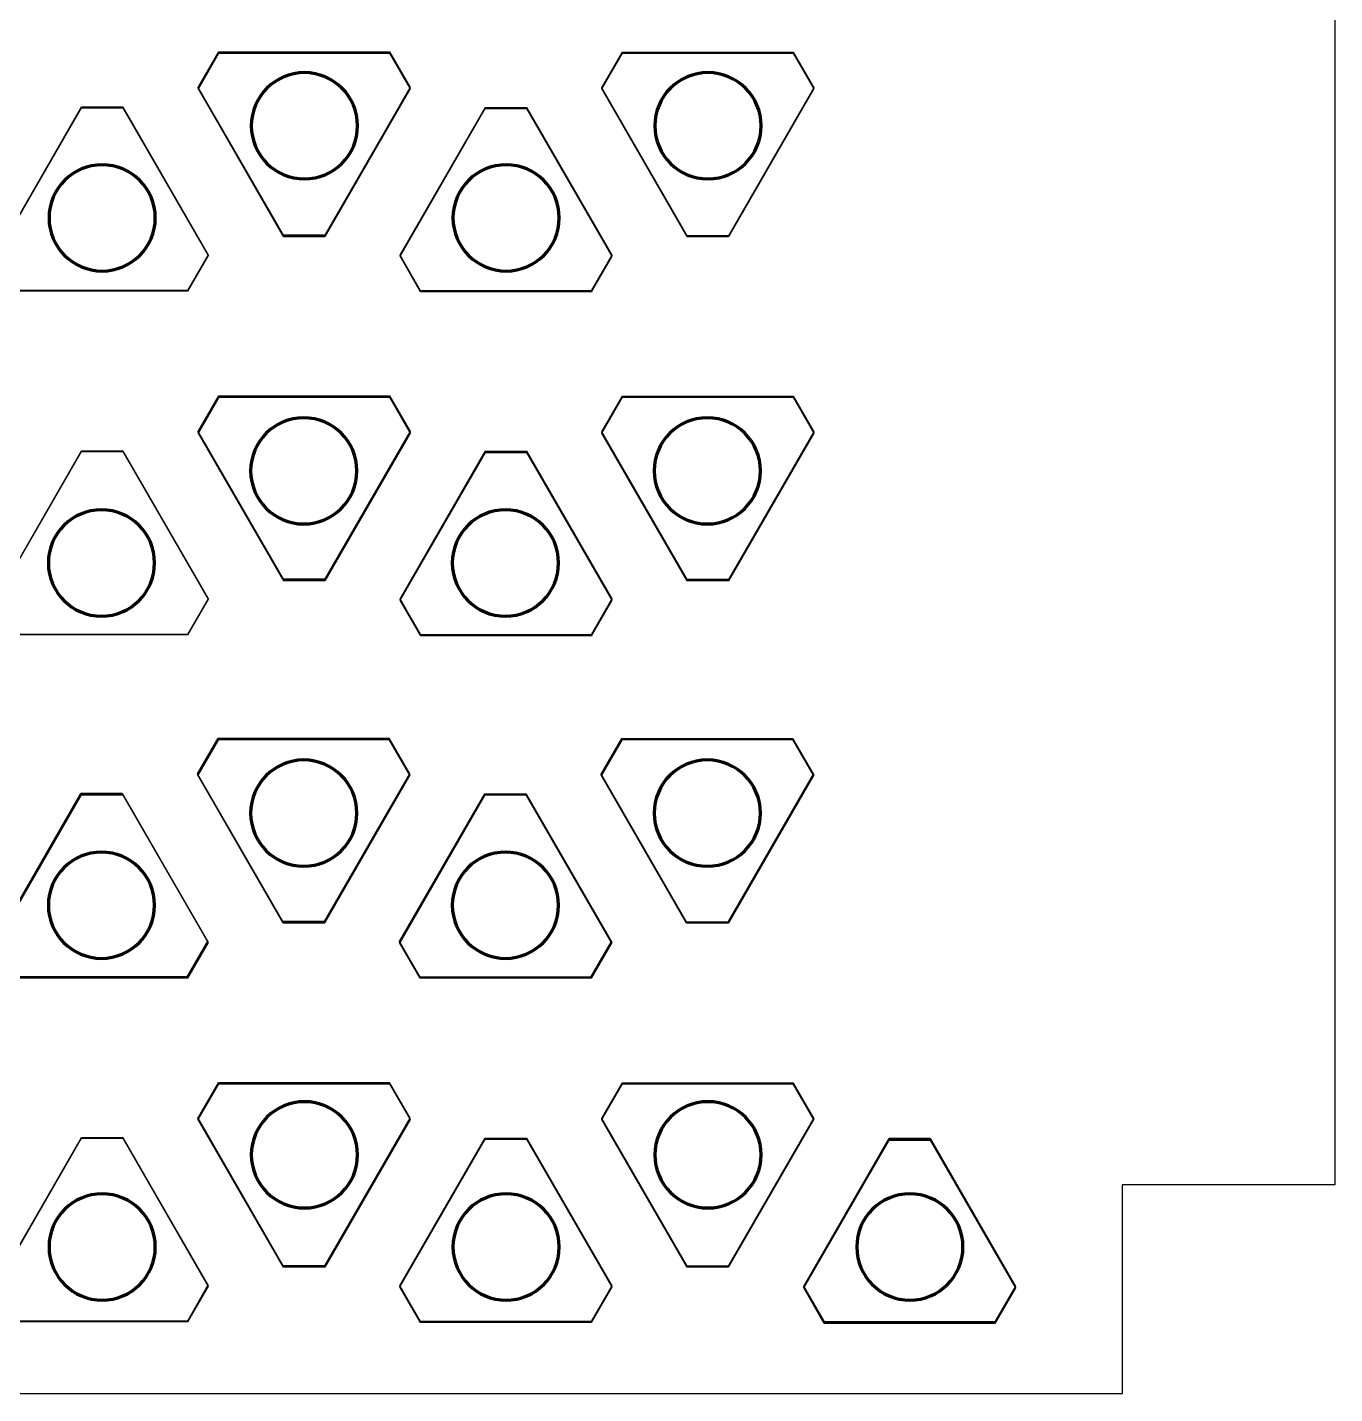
# Model space of a CAD drawing. Header units: inches. Extents: x 0 to 13.5, y 3.5 to 15.
# Drawn here: x 7.35 to 13.5, y 3.5 to 9.93 of the extents above; entities that cross this region are included whole.
import ezdxf

# ---------------------------------------------------------------- set-up
doc = ezdxf.new("R2010")
doc.units = ezdxf.units.IN
doc.header["$MEASUREMENT"] = 0
doc.layers.add('Layer 1', color=7, linetype='Continuous')

# ---------------------------------------------------------------- blocks, each defined once
blk = doc.blocks.new('block 2')
at = {"layer": 'Layer 1', "color": 1, "lineweight": 25, "true_color": 0xff0000}
blk.add_open_spline([(12.5, 15), (12.5, 15), (1, 15), (1, 15), (1, 15), (1, 14.0171), (1, 14.0171), (1, 14.0171), (0, 14.0171), (0, 14.0171), (0, 14.0171), (0, 4.4829), (0, 4.4829), (0, 4.4829), (1, 4.4829), (1, 4.4829), (1, 4.4829), (1, 3.5), (1, 3.5), (1, 3.5), (12.5, 3.5), (12.5, 3.5), (12.5, 3.5), (12.5, 4.4829), (12.5, 4.4829), (12.5, 4.4829), (13.5, 4.4829), (13.5, 4.4829), (13.5, 4.4829), (13.5, 14.0171), (13.5, 14.0171), (13.5, 14.0171), (12.5, 14.0171), (12.5, 14.0171), (12.5, 14.0171), (12.5, 15), (12.5, 15)], degree=3, knots=[0, 0, 0, 0, 1, 1, 1, 2, 2, 2, 3, 3, 3, 4, 4, 4, 5, 5, 5, 6, 6, 6, 7, 7, 7, 8, 8, 8, 9, 9, 9, 10, 10, 10, 11, 11, 11, 12, 12, 12, 12], dxfattribs=at)
blk = doc.blocks.new('block 35')
at = {"color": 1, "lineweight": 25, "true_color": 0xff0000}
blk.add_lwpolyline([(9.1485, 9.6435), (8.747, 8.9482), (8.553, 8.9482), (8.1515, 9.6435), (8.2486, 9.8116), (9.0514, 9.8115), (9.1485, 9.6435)], dxfattribs=at)
blk = doc.blocks.new('block 38')
at = {"color": 1, "lineweight": 25, "true_color": 0xff0000}
blk.add_lwpolyline([(7.2016, 8.8565), (7.603, 9.5518), (7.7971, 9.5518), (8.1985, 8.8565), (8.1015, 8.6884), (7.2986, 8.6884), (7.2016, 8.8565)], dxfattribs=at)
blk = doc.blocks.new('block 40')
at = {"color": 1, "lineweight": 25, "true_color": 0xff0000}
blk.add_lwpolyline([(9.1016, 8.8565), (9.503, 9.5518), (9.6971, 9.5518), (10.0985, 8.8565), (10.0015, 8.6884), (9.1986, 8.6884), (9.1016, 8.8565)], dxfattribs=at)
blk = doc.blocks.new('block 43')
at = {"color": 1, "lineweight": 25, "true_color": 0xff0000}
blk.add_lwpolyline([(11.0485, 9.6435), (10.647, 8.9482), (10.453, 8.9482), (10.0515, 9.6435), (10.1486, 9.8116), (10.9515, 9.8115), (11.0485, 9.6435)], dxfattribs=at)
blk = doc.blocks.new('block 45')
at = {"color": 1, "lineweight": 25, "true_color": 0xff0000}
blk.add_lwpolyline([(9.1485, 4.7936), (8.747, 4.0983), (8.553, 4.0983), (8.1515, 4.7936), (8.2485, 4.9617), (9.0514, 4.9617), (9.1485, 4.7936)], dxfattribs=at)
blk = doc.blocks.new('block 48')
at = {"color": 1, "lineweight": 25, "true_color": 0xff0000}
blk.add_lwpolyline([(7.2016, 4.0066), (7.603, 4.7019), (7.7971, 4.7019), (8.1985, 4.0066), (8.1015, 3.8385), (7.2986, 3.8386), (7.2016, 4.0066)], dxfattribs=at)
blk = doc.blocks.new('block 50')
at = {"color": 1, "lineweight": 25, "true_color": 0xff0000}
blk.add_lwpolyline([(9.1016, 4.0066), (9.503, 4.7019), (9.6971, 4.7019), (10.0985, 4.0066), (10.0015, 3.8385), (9.1986, 3.8386), (9.1016, 4.0066)], dxfattribs=at)
blk = doc.blocks.new('block 53')
at = {"color": 1, "lineweight": 25, "true_color": 0xff0000}
blk.add_lwpolyline([(11.0016, 4.0066), (11.403, 4.7019), (11.5971, 4.7019), (11.9985, 4.0066), (11.9015, 3.8385), (11.0986, 3.8386), (11.0016, 4.0066)], dxfattribs=at)
blk = doc.blocks.new('block 54')
at = {"color": 1, "lineweight": 25, "true_color": 0xff0000}
blk.add_lwpolyline([(11.0485, 4.7936), (10.647, 4.0983), (10.453, 4.0983), (10.0515, 4.7936), (10.1486, 4.9617), (10.9514, 4.9617), (11.0485, 4.7936)], dxfattribs=at)
blk = doc.blocks.new('block 56')
at = {"color": 1, "lineweight": 25, "true_color": 0xff0000}
blk.add_lwpolyline([(9.1485, 6.4102), (8.747, 5.7149), (8.553, 5.7149), (8.1515, 6.4102), (8.2486, 6.5783), (9.0514, 6.5783), (9.1485, 6.4102)], dxfattribs=at)
blk = doc.blocks.new('block 59')
at = {"color": 1, "lineweight": 25, "true_color": 0xff0000}
blk.add_lwpolyline([(7.2016, 5.6232), (7.603, 6.3185), (7.7971, 6.3185), (8.1985, 5.6232), (8.1015, 5.4551), (7.2986, 5.4552), (7.2016, 5.6232)], dxfattribs=at)
blk = doc.blocks.new('block 61')
at = {"color": 1, "lineweight": 25, "true_color": 0xff0000}
blk.add_lwpolyline([(9.1016, 5.6232), (9.503, 6.3185), (9.6971, 6.3185), (10.0985, 5.6232), (10.0015, 5.4551), (9.1986, 5.4552), (9.1016, 5.6232)], dxfattribs=at)
blk = doc.blocks.new('block 64')
at = {"color": 1, "lineweight": 25, "true_color": 0xff0000}
blk.add_lwpolyline([(11.0485, 6.4102), (10.647, 5.7149), (10.453, 5.7149), (10.0515, 6.4102), (10.1486, 6.5783), (10.9515, 6.5783), (11.0485, 6.4102)], dxfattribs=at)
blk = doc.blocks.new('block 66')
at = {"color": 1, "lineweight": 25, "true_color": 0xff0000}
blk.add_lwpolyline([(9.1485, 8.0268), (8.747, 7.3315), (8.553, 7.3315), (8.1515, 8.0269), (8.2485, 8.1949), (9.0514, 8.1949), (9.1485, 8.0268)], dxfattribs=at)
blk = doc.blocks.new('block 69')
at = {"color": 1, "lineweight": 25, "true_color": 0xff0000}
blk.add_lwpolyline([(7.2016, 7.2399), (7.603, 7.9352), (7.7971, 7.9352), (8.1985, 7.2398), (8.1015, 7.0718), (7.2986, 7.0718), (7.2016, 7.2399)], dxfattribs=at)
blk = doc.blocks.new('block 71')
at = {"color": 1, "lineweight": 25, "true_color": 0xff0000}
blk.add_lwpolyline([(9.1016, 7.2399), (9.503, 7.9352), (9.6971, 7.9352), (10.0985, 7.2398), (10.0015, 7.0718), (9.1986, 7.0718), (9.1016, 7.2399)], dxfattribs=at)
blk = doc.blocks.new('block 74')
at = {"color": 1, "lineweight": 25, "true_color": 0xff0000}
blk.add_lwpolyline([(11.0485, 8.0268), (10.647, 7.3315), (10.453, 7.3315), (10.0515, 8.0269), (10.1486, 8.1949), (10.9514, 8.1949), (11.0485, 8.0268)], dxfattribs=at)
blk = doc.blocks.new('block 195')
at = {"color": 1, "lineweight": 25, "true_color": 0xff0000}
blk.add_lwpolyline([(9.1486, 9.6446), (8.7472, 8.9494), (8.5531, 8.9494), (8.1517, 9.6447), (8.2487, 9.8127), (9.0516, 9.8127), (9.1486, 9.6446)], dxfattribs=at)
blk = doc.blocks.new('block 198')
at = {"color": 1, "lineweight": 25, "true_color": 0xff0000}
blk.add_lwpolyline([(7.2017, 8.8577), (7.6032, 9.553), (7.7972, 9.553), (8.1987, 8.8576), (8.1016, 8.6896), (7.2987, 8.6896), (7.2017, 8.8577)], dxfattribs=at)
blk = doc.blocks.new('block 200')
at = {"color": 1, "lineweight": 25, "true_color": 0xff0000}
blk.add_lwpolyline([(9.1017, 8.8577), (9.5032, 9.553), (9.6972, 9.553), (10.0987, 8.8576), (10.0016, 8.6896), (9.1987, 8.6896), (9.1017, 8.8577)], dxfattribs=at)
blk = doc.blocks.new('block 203')
at = {"color": 1, "lineweight": 25, "true_color": 0xff0000}
blk.add_lwpolyline([(11.0486, 9.6446), (10.6472, 8.9494), (10.4531, 8.9494), (10.0517, 9.6447), (10.1487, 9.8127), (10.9516, 9.8127), (11.0486, 9.6446)], dxfattribs=at)
blk = doc.blocks.new('block 212')
at = {"color": 1, "lineweight": 25, "true_color": 0xff0000}
blk.add_lwpolyline([(7.2017, 8.86), (7.6031, 9.5553), (7.7972, 9.5553), (8.1987, 8.86), (8.1016, 8.6919), (7.2987, 8.692), (7.2017, 8.86)], dxfattribs=at)
blk = doc.blocks.new('block 213')
at = {"color": 1, "lineweight": 25, "true_color": 0xff0000}
blk.add_lwpolyline([(8.1016, 8.6919), (7.2987, 8.6919), (7.2017, 8.86), (7.6032, 9.5553), (7.7972, 9.5553), (8.1986, 8.86), (8.1016, 8.6919)], dxfattribs=at)
blk = doc.blocks.new('block 214')
at = {"color": 1, "lineweight": 25, "true_color": 0xff0000}
blk.add_lwpolyline([(7.7972, 9.5553), (8.1987, 8.86), (8.1016, 8.6919), (7.2987, 8.6919), (7.2017, 8.86), (7.6032, 9.5553), (7.7972, 9.5553)], dxfattribs=at)
blk = doc.blocks.new('block 215')
at = {"color": 1, "lineweight": 25, "true_color": 0xff0000}
blk.add_lwpolyline([(9.1016, 8.8529), (9.5031, 9.5482), (9.6972, 9.5482), (10.0986, 8.8529), (10.0016, 8.6848), (9.1987, 8.6849), (9.1016, 8.8529)], dxfattribs=at)
blk = doc.blocks.new('block 216')
at = {"color": 1, "lineweight": 25, "true_color": 0xff0000}
blk.add_lwpolyline([(10.0016, 8.6848), (9.1987, 8.6849), (9.1017, 8.8529), (9.5031, 9.5483), (9.6972, 9.5483), (10.0986, 8.8529), (10.0016, 8.6848)], dxfattribs=at)
blk = doc.blocks.new('block 217')
at = {"color": 1, "lineweight": 25, "true_color": 0xff0000}
blk.add_lwpolyline([(9.6972, 9.5482), (10.0986, 8.8529), (10.0016, 8.6848), (9.1987, 8.6848), (9.1017, 8.8529), (9.5031, 9.5482), (9.6972, 9.5482)], dxfattribs=at)
blk = doc.blocks.new('block 218')
at = {"color": 1, "lineweight": 25, "true_color": 0xff0000}
blk.add_lwpolyline([(9.1496, 9.6399), (8.7482, 8.9446), (8.5541, 8.9446), (8.1527, 9.64), (8.2497, 9.808), (9.0526, 9.808), (9.1496, 9.6399)], dxfattribs=at)
blk = doc.blocks.new('block 220')
at = {"color": 1, "lineweight": 25, "true_color": 0xff0000}
blk.add_lwpolyline([(11.0487, 9.6446), (10.6472, 8.9494), (10.4532, 8.9494), (10.0517, 9.6447), (10.1487, 9.8127), (10.9516, 9.8127), (11.0487, 9.6446)], dxfattribs=at)
blk = doc.blocks.new('block 221')
at = {"color": 1, "lineweight": 25, "true_color": 0xff0000}
blk.add_lwpolyline([(11.0487, 9.6399), (10.6472, 8.9446), (10.4532, 8.9446), (10.0517, 9.64), (10.1487, 9.808), (10.9516, 9.808), (11.0487, 9.6399)], dxfattribs=at)
blk = doc.blocks.new('block 222')
at = {"color": 1, "lineweight": 25, "true_color": 0xff0000}
blk.add_lwpolyline([(10.1488, 9.808), (10.9516, 9.808), (11.0487, 9.6399), (10.6472, 8.9446), (10.4531, 8.9446), (10.0517, 9.64), (10.1488, 9.808)], dxfattribs=at)
blk = doc.blocks.new('block 223')
at = {"color": 1, "lineweight": 25, "true_color": 0xff0000}
blk.add_lwpolyline([(10.4531, 8.9447), (10.0517, 9.64), (10.1487, 9.808), (10.9516, 9.808), (11.0487, 9.64), (10.6472, 8.9447), (10.4531, 8.9447)], dxfattribs=at)
blk = doc.blocks.new('block 224')
at = {"color": 1, "lineweight": 25, "true_color": 0xff0000}
blk.add_lwpolyline([(9.1487, 9.647), (8.7473, 8.9517), (8.5532, 8.9517), (8.1517, 9.647), (8.2488, 9.8151), (9.0517, 9.8151), (9.1487, 9.647)], dxfattribs=at)
blk = doc.blocks.new('block 225')
at = {"color": 1, "lineweight": 25, "true_color": 0xff0000}
blk.add_lwpolyline([(8.2488, 9.8151), (9.0517, 9.8151), (9.1487, 9.647), (8.7472, 8.9517), (8.5532, 8.9517), (8.1518, 9.647), (8.2488, 9.8151)], dxfattribs=at)
blk = doc.blocks.new('block 226')
at = {"color": 1, "lineweight": 25, "true_color": 0xff0000}
blk.add_lwpolyline([(8.5532, 8.9517), (8.1517, 9.647), (8.2488, 9.8151), (9.0517, 9.8151), (9.1487, 9.647), (8.7472, 8.9517), (8.5532, 8.9517)], dxfattribs=at)
blk = doc.blocks.new('block 237')
at = {"color": 1, "lineweight": 25, "true_color": 0xff0000}
blk.add_lwpolyline([(9.1489, 8.0256), (8.7474, 7.3303), (8.5533, 7.3303), (8.1519, 8.0256), (8.2489, 8.1937), (9.0518, 8.1936), (9.1489, 8.0256)], dxfattribs=at)
blk = doc.blocks.new('block 240')
at = {"color": 1, "lineweight": 25, "true_color": 0xff0000}
blk.add_lwpolyline([(7.2019, 7.2386), (7.6034, 7.9339), (7.7975, 7.9339), (8.1989, 7.2386), (8.1019, 7.0705), (7.299, 7.0705), (7.2019, 7.2386)], dxfattribs=at)
blk = doc.blocks.new('block 242')
at = {"color": 1, "lineweight": 25, "true_color": 0xff0000}
blk.add_lwpolyline([(9.1019, 7.2386), (9.5034, 7.9339), (9.6975, 7.9339), (10.0989, 7.2386), (10.0019, 7.0705), (9.199, 7.0705), (9.1019, 7.2386)], dxfattribs=at)
blk = doc.blocks.new('block 245')
at = {"color": 1, "lineweight": 25, "true_color": 0xff0000}
blk.add_lwpolyline([(11.0489, 8.0256), (10.6474, 7.3303), (10.4533, 7.3303), (10.0519, 8.0256), (10.1489, 8.1937), (10.9518, 8.1936), (11.0489, 8.0256)], dxfattribs=at)
blk = doc.blocks.new('block 254')
at = {"color": 1, "lineweight": 25, "true_color": 0xff0000}
blk.add_lwpolyline([(7.2019, 7.2409), (7.6034, 7.9362), (7.7974, 7.9362), (8.1989, 7.2409), (8.1019, 7.0729), (7.299, 7.0729), (7.2019, 7.2409)], dxfattribs=at)
blk = doc.blocks.new('block 255')
at = {"color": 1, "lineweight": 25, "true_color": 0xff0000}
blk.add_lwpolyline([(8.1018, 7.0728), (7.299, 7.0729), (7.2019, 7.2409), (7.6034, 7.9363), (7.7975, 7.9363), (8.1989, 7.2409), (8.1018, 7.0728)], dxfattribs=at)
blk = doc.blocks.new('block 256')
at = {"color": 1, "lineweight": 25, "true_color": 0xff0000}
blk.add_lwpolyline([(7.7975, 7.9362), (8.1989, 7.2409), (8.1019, 7.0728), (7.299, 7.0728), (7.2019, 7.2409), (7.6034, 7.9362), (7.7975, 7.9362)], dxfattribs=at)
blk = doc.blocks.new('block 257')
at = {"color": 1, "lineweight": 25, "true_color": 0xff0000}
blk.add_lwpolyline([(9.1019, 7.2339), (9.5033, 7.9292), (9.6974, 7.9292), (10.0988, 7.2338), (10.0018, 7.0658), (9.1989, 7.0658), (9.1019, 7.2339)], dxfattribs=at)
blk = doc.blocks.new('block 258')
at = {"color": 1, "lineweight": 25, "true_color": 0xff0000}
blk.add_lwpolyline([(10.0018, 7.0658), (9.1989, 7.0658), (9.1019, 7.2339), (9.5033, 7.9292), (9.6974, 7.9292), (10.0988, 7.2338), (10.0018, 7.0658)], dxfattribs=at)
blk = doc.blocks.new('block 259')
at = {"color": 1, "lineweight": 25, "true_color": 0xff0000}
blk.add_lwpolyline([(9.6974, 7.9291), (10.0988, 7.2338), (10.0018, 7.0658), (9.1989, 7.0658), (9.1019, 7.2338), (9.5034, 7.9291), (9.6974, 7.9291)], dxfattribs=at)
blk = doc.blocks.new('block 260')
at = {"color": 1, "lineweight": 25, "true_color": 0xff0000}
blk.add_lwpolyline([(9.1499, 8.0208), (8.7484, 7.3256), (8.5543, 7.3256), (8.1529, 8.0209), (8.2499, 8.1889), (9.0528, 8.1889), (9.1499, 8.0208)], dxfattribs=at)
blk = doc.blocks.new('block 262')
at = {"color": 1, "lineweight": 25, "true_color": 0xff0000}
blk.add_lwpolyline([(11.0489, 8.0256), (10.6474, 7.3303), (10.4534, 7.3303), (10.0519, 8.0256), (10.149, 8.1937), (10.9519, 8.1936), (11.0489, 8.0256)], dxfattribs=at)
blk = doc.blocks.new('block 263')
at = {"color": 1, "lineweight": 25, "true_color": 0xff0000}
blk.add_lwpolyline([(11.0489, 8.0208), (10.6474, 7.3256), (10.4534, 7.3256), (10.0519, 8.0209), (10.149, 8.1889), (10.9519, 8.1889), (11.0489, 8.0208)], dxfattribs=at)
blk = doc.blocks.new('block 264')
at = {"color": 1, "lineweight": 25, "true_color": 0xff0000}
blk.add_lwpolyline([(10.149, 8.189), (10.9518, 8.1889), (11.0489, 8.0209), (10.6474, 7.3255), (10.4534, 7.3255), (10.0519, 8.0209), (10.149, 8.189)], dxfattribs=at)
blk = doc.blocks.new('block 265')
at = {"color": 1, "lineweight": 25, "true_color": 0xff0000}
blk.add_lwpolyline([(10.4534, 7.3256), (10.0519, 8.0209), (10.149, 8.189), (10.9519, 8.189), (11.0489, 8.0209), (10.6474, 7.3256), (10.4534, 7.3256)], dxfattribs=at)
blk = doc.blocks.new('block 266')
at = {"color": 1, "lineweight": 25, "true_color": 0xff0000}
blk.add_lwpolyline([(9.1489, 8.0279), (8.7475, 7.3326), (8.5534, 7.3326), (8.152, 8.028), (8.249, 8.196), (9.0519, 8.196), (9.1489, 8.0279)], dxfattribs=at)
blk = doc.blocks.new('block 267')
at = {"color": 1, "lineweight": 25, "true_color": 0xff0000}
blk.add_lwpolyline([(8.249, 8.196), (9.0519, 8.196), (9.1489, 8.0279), (8.7475, 7.3326), (8.5534, 7.3326), (8.152, 8.028), (8.249, 8.196)], dxfattribs=at)
blk = doc.blocks.new('block 268')
at = {"color": 1, "lineweight": 25, "true_color": 0xff0000}
blk.add_lwpolyline([(8.5534, 7.3327), (8.152, 8.028), (8.249, 8.196), (9.0519, 8.196), (9.1489, 8.028), (8.7475, 7.3327), (8.5534, 7.3327)], dxfattribs=at)
blk = doc.blocks.new('block 279')
at = {"color": 1, "lineweight": 25, "true_color": 0xff0000}
blk.add_lwpolyline([(9.1457, 6.415), (8.7443, 5.7197), (8.5502, 5.7197), (8.1488, 6.415), (8.2458, 6.5831), (9.0487, 6.583), (9.1457, 6.415)], dxfattribs=at)
blk = doc.blocks.new('block 282')
at = {"color": 1, "lineweight": 25, "true_color": 0xff0000}
blk.add_lwpolyline([(7.1988, 5.628), (7.6003, 6.3233), (7.7943, 6.3233), (8.1958, 5.628), (8.0988, 5.4599), (7.2959, 5.4599), (7.1988, 5.628)], dxfattribs=at)
blk = doc.blocks.new('block 284')
at = {"color": 1, "lineweight": 25, "true_color": 0xff0000}
blk.add_lwpolyline([(9.0988, 5.628), (9.5003, 6.3233), (9.6943, 6.3233), (10.0958, 5.628), (9.9988, 5.4599), (9.1959, 5.4599), (9.0988, 5.628)], dxfattribs=at)
blk = doc.blocks.new('block 287')
at = {"color": 1, "lineweight": 25, "true_color": 0xff0000}
blk.add_lwpolyline([(11.0457, 6.415), (10.6443, 5.7197), (10.4502, 5.7197), (10.0488, 6.415), (10.1458, 6.5831), (10.9487, 6.583), (11.0457, 6.415)], dxfattribs=at)
blk = doc.blocks.new('block 296')
at = {"color": 1, "lineweight": 25, "true_color": 0xff0000}
blk.add_lwpolyline([(7.1988, 5.6303), (7.6003, 6.3256), (7.7943, 6.3256), (8.1958, 5.6303), (8.0988, 5.4622), (7.2959, 5.4623), (7.1988, 5.6303)], dxfattribs=at)
blk = doc.blocks.new('block 297')
at = {"color": 1, "lineweight": 25, "true_color": 0xff0000}
blk.add_lwpolyline([(8.0987, 5.4622), (7.2959, 5.4623), (7.1988, 5.6303), (7.6003, 6.3256), (7.7943, 6.3256), (8.1958, 5.6303), (8.0987, 5.4622)], dxfattribs=at)
blk = doc.blocks.new('block 298')
at = {"color": 1, "lineweight": 25, "true_color": 0xff0000}
blk.add_lwpolyline([(7.7944, 6.3256), (8.1958, 5.6303), (8.0987, 5.4622), (7.2959, 5.4622), (7.1988, 5.6303), (7.6003, 6.3256), (7.7944, 6.3256)], dxfattribs=at)
blk = doc.blocks.new('block 299')
at = {"color": 1, "lineweight": 25, "true_color": 0xff0000}
blk.add_lwpolyline([(9.0988, 5.6233), (9.5002, 6.3186), (9.6943, 6.3186), (10.0957, 5.6232), (9.9987, 5.4552), (9.1958, 5.4552), (9.0988, 5.6233)], dxfattribs=at)
blk = doc.blocks.new('block 300')
at = {"color": 1, "lineweight": 25, "true_color": 0xff0000}
blk.add_lwpolyline([(9.9987, 5.4552), (9.1958, 5.4552), (9.0988, 5.6232), (9.5002, 6.3186), (9.6943, 6.3186), (10.0957, 5.6232), (9.9987, 5.4552)], dxfattribs=at)
blk = doc.blocks.new('block 301')
at = {"color": 1, "lineweight": 25, "true_color": 0xff0000}
blk.add_lwpolyline([(9.6943, 6.3185), (10.0957, 5.6232), (9.9987, 5.4552), (9.1958, 5.4551), (9.0988, 5.6232), (9.5003, 6.3185), (9.6943, 6.3185)], dxfattribs=at)
blk = doc.blocks.new('block 302')
at = {"color": 1, "lineweight": 25, "true_color": 0xff0000}
blk.add_lwpolyline([(9.1467, 6.4102), (8.7453, 5.7149), (8.5512, 5.7149), (8.1498, 6.4103), (8.2468, 6.5783), (9.0497, 6.5783), (9.1467, 6.4102)], dxfattribs=at)
blk = doc.blocks.new('block 304')
at = {"color": 1, "lineweight": 25, "true_color": 0xff0000}
blk.add_lwpolyline([(11.0458, 6.415), (10.6443, 5.7197), (10.4503, 5.7197), (10.0488, 6.415), (10.1459, 6.5831), (10.9488, 6.583), (11.0458, 6.415)], dxfattribs=at)
blk = doc.blocks.new('block 305')
at = {"color": 1, "lineweight": 25, "true_color": 0xff0000}
blk.add_lwpolyline([(11.0458, 6.4102), (10.6443, 5.7149), (10.4503, 5.7149), (10.0488, 6.4103), (10.1459, 6.5783), (10.9488, 6.5783), (11.0458, 6.4102)], dxfattribs=at)
blk = doc.blocks.new('block 306')
at = {"color": 1, "lineweight": 25, "true_color": 0xff0000}
blk.add_lwpolyline([(10.1459, 6.5783), (10.9487, 6.5783), (11.0458, 6.4102), (10.6443, 5.7149), (10.4503, 5.7149), (10.0488, 6.4103), (10.1459, 6.5783)], dxfattribs=at)
blk = doc.blocks.new('block 307')
at = {"color": 1, "lineweight": 25, "true_color": 0xff0000}
blk.add_lwpolyline([(10.4502, 5.715), (10.0488, 6.4103), (10.1459, 6.5783), (10.9488, 6.5783), (11.0458, 6.4103), (10.6443, 5.715), (10.4502, 5.715)], dxfattribs=at)
blk = doc.blocks.new('block 308')
at = {"color": 1, "lineweight": 25, "true_color": 0xff0000}
blk.add_lwpolyline([(9.1458, 6.4173), (8.7444, 5.722), (8.5503, 5.722), (8.1489, 6.4173), (8.2459, 6.5854), (9.0488, 6.5854), (9.1458, 6.4173)], dxfattribs=at)
blk = doc.blocks.new('block 309')
at = {"color": 1, "lineweight": 25, "true_color": 0xff0000}
blk.add_lwpolyline([(8.2459, 6.5854), (9.0488, 6.5854), (9.1458, 6.4173), (8.7444, 5.722), (8.5503, 5.722), (8.1489, 6.4173), (8.2459, 6.5854)], dxfattribs=at)
blk = doc.blocks.new('block 310')
at = {"color": 1, "lineweight": 25, "true_color": 0xff0000}
blk.add_lwpolyline([(8.5503, 5.722), (8.1489, 6.4174), (8.2459, 6.5854), (9.0488, 6.5854), (9.1458, 6.4174), (8.7443, 5.722), (8.5503, 5.722)], dxfattribs=at)
blk = doc.blocks.new('block 321')
at = {"color": 1, "lineweight": 25, "true_color": 0xff0000}
blk.add_lwpolyline([(9.148, 4.7946), (8.7465, 4.0993), (8.5524, 4.0993), (8.151, 4.7947), (8.248, 4.9627), (9.0509, 4.9627), (9.148, 4.7946)], dxfattribs=at)
blk = doc.blocks.new('block 324')
at = {"color": 1, "lineweight": 25, "true_color": 0xff0000}
blk.add_lwpolyline([(7.201, 4.0077), (7.6025, 4.703), (7.7966, 4.703), (8.198, 4.0076), (8.101, 3.8396), (7.2981, 3.8396), (7.201, 4.0077)], dxfattribs=at)
blk = doc.blocks.new('block 326')
at = {"color": 1, "lineweight": 25, "true_color": 0xff0000}
blk.add_lwpolyline([(9.101, 4.0077), (9.5025, 4.703), (9.6966, 4.703), (10.098, 4.0076), (10.001, 3.8396), (9.1981, 3.8396), (9.101, 4.0077)], dxfattribs=at)
blk = doc.blocks.new('block 329')
at = {"color": 1, "lineweight": 25, "true_color": 0xff0000}
blk.add_lwpolyline([(11.048, 4.7946), (10.6465, 4.0993), (10.4524, 4.0993), (10.051, 4.7947), (10.148, 4.9627), (10.9509, 4.9627), (11.048, 4.7946)], dxfattribs=at)
blk = doc.blocks.new('block 338')
at = {"color": 1, "lineweight": 25, "true_color": 0xff0000}
blk.add_lwpolyline([(7.201, 4.01), (7.6025, 4.7053), (7.7965, 4.7053), (8.198, 4.01), (8.101, 3.8419), (7.2981, 3.842), (7.201, 4.01)], dxfattribs=at)
blk = doc.blocks.new('block 339')
at = {"color": 1, "lineweight": 25, "true_color": 0xff0000}
blk.add_lwpolyline([(8.1009, 3.8419), (7.2981, 3.8419), (7.201, 4.01), (7.6025, 4.7053), (7.7965, 4.7053), (8.198, 4.01), (8.1009, 3.8419)], dxfattribs=at)
blk = doc.blocks.new('block 340')
at = {"color": 1, "lineweight": 25, "true_color": 0xff0000}
blk.add_lwpolyline([(7.7966, 4.7053), (8.198, 4.01), (8.101, 3.8419), (7.2981, 3.8419), (7.201, 4.01), (7.6025, 4.7053), (7.7966, 4.7053)], dxfattribs=at)
blk = doc.blocks.new('block 341')
at = {"color": 1, "lineweight": 25, "true_color": 0xff0000}
blk.add_lwpolyline([(9.101, 4.0029), (9.5024, 4.6982), (9.6965, 4.6982), (10.0979, 4.0029), (10.0009, 3.8348), (9.198, 3.8349), (9.101, 4.0029)], dxfattribs=at)
blk = doc.blocks.new('block 342')
at = {"color": 1, "lineweight": 25, "true_color": 0xff0000}
blk.add_lwpolyline([(10.0009, 3.8348), (9.198, 3.8349), (9.101, 4.0029), (9.5024, 4.6983), (9.6965, 4.6983), (10.0979, 4.0029), (10.0009, 3.8348)], dxfattribs=at)
blk = doc.blocks.new('block 343')
at = {"color": 1, "lineweight": 25, "true_color": 0xff0000}
blk.add_lwpolyline([(9.6965, 4.6982), (10.0979, 4.0029), (10.0009, 3.8348), (9.198, 3.8348), (9.101, 4.0029), (9.5025, 4.6982), (9.6965, 4.6982)], dxfattribs=at)
blk = doc.blocks.new('block 344')
at = {"color": 1, "lineweight": 25, "true_color": 0xff0000}
blk.add_lwpolyline([(9.1489, 4.7899), (8.7475, 4.0946), (8.5534, 4.0946), (8.152, 4.7899), (8.249, 4.958), (9.0519, 4.958), (9.1489, 4.7899)], dxfattribs=at)
blk = doc.blocks.new('block 346')
at = {"color": 1, "lineweight": 25, "true_color": 0xff0000}
blk.add_lwpolyline([(11.048, 4.7946), (10.6465, 4.0993), (10.4525, 4.0993), (10.051, 4.7947), (10.1481, 4.9627), (10.951, 4.9627), (11.048, 4.7946)], dxfattribs=at)
blk = doc.blocks.new('block 347')
at = {"color": 1, "lineweight": 25, "true_color": 0xff0000}
blk.add_lwpolyline([(11.048, 4.7899), (10.6465, 4.0946), (10.4525, 4.0946), (10.051, 4.7899), (10.1481, 4.958), (10.951, 4.958), (11.048, 4.7899)], dxfattribs=at)
blk = doc.blocks.new('block 348')
at = {"color": 1, "lineweight": 25, "true_color": 0xff0000}
blk.add_lwpolyline([(10.1481, 4.958), (10.9509, 4.958), (11.048, 4.7899), (10.6465, 4.0946), (10.4525, 4.0946), (10.051, 4.79), (10.1481, 4.958)], dxfattribs=at)
blk = doc.blocks.new('block 349')
at = {"color": 1, "lineweight": 25, "true_color": 0xff0000}
blk.add_lwpolyline([(10.4524, 4.0946), (10.051, 4.79), (10.1481, 4.958), (10.951, 4.958), (11.048, 4.79), (10.6465, 4.0946), (10.4524, 4.0946)], dxfattribs=at)
blk = doc.blocks.new('block 350')
at = {"color": 1, "lineweight": 25, "true_color": 0xff0000}
blk.add_lwpolyline([(9.148, 4.797), (8.7466, 4.1017), (8.5525, 4.1017), (8.1511, 4.797), (8.2481, 4.9651), (9.051, 4.9651), (9.148, 4.797)], dxfattribs=at)
blk = doc.blocks.new('block 351')
at = {"color": 1, "lineweight": 25, "true_color": 0xff0000}
blk.add_lwpolyline([(8.2481, 4.9651), (9.051, 4.9651), (9.148, 4.797), (8.7466, 4.1017), (8.5525, 4.1017), (8.1511, 4.797), (8.2481, 4.9651)], dxfattribs=at)
blk = doc.blocks.new('block 352')
at = {"color": 1, "lineweight": 25, "true_color": 0xff0000}
blk.add_lwpolyline([(8.5525, 4.1017), (8.1511, 4.797), (8.2481, 4.9651), (9.051, 4.9651), (9.148, 4.797), (8.7465, 4.1017), (8.5525, 4.1017)], dxfattribs=at)
blk = doc.blocks.new('block 362')
at = {"color": 1, "lineweight": 25, "true_color": 0xff0000}
blk.add_lwpolyline([(11.0019, 4.0019), (11.4033, 4.6972), (11.5974, 4.6972), (11.9988, 4.0018), (11.9018, 3.8338), (11.0989, 3.8338), (11.0019, 4.0019)], dxfattribs=at)
blk = doc.blocks.new('block 363')
at = {"color": 1, "lineweight": 25, "true_color": 0xff0000}
blk.add_lwpolyline([(11.0013, 4.0029), (11.4028, 4.6982), (11.5968, 4.6982), (11.9983, 4.0029), (11.9013, 3.8348), (11.0984, 3.8349), (11.0013, 4.0029)], dxfattribs=at)
blk = doc.blocks.new('block 364')
at = {"color": 1, "lineweight": 25, "true_color": 0xff0000}
blk.add_lwpolyline([(11.0013, 3.9982), (11.4027, 4.6935), (11.5968, 4.6935), (11.9982, 3.9982), (11.9012, 3.8301), (11.0983, 3.8301), (11.0013, 3.9982)], dxfattribs=at)
blk = doc.blocks.new('block 365')
at = {"color": 1, "lineweight": 25, "true_color": 0xff0000}
blk.add_lwpolyline([(11.9012, 3.8301), (11.0983, 3.8301), (11.0013, 3.9982), (11.4027, 4.6935), (11.5968, 4.6935), (11.9982, 3.9982), (11.9012, 3.8301)], dxfattribs=at)
blk = doc.blocks.new('block 366')
at = {"color": 1, "lineweight": 25, "true_color": 0xff0000}
blk.add_lwpolyline([(11.5968, 4.6935), (11.9982, 3.9981), (11.9012, 3.8301), (11.0983, 3.8301), (11.0013, 3.9981), (11.4028, 4.6935), (11.5968, 4.6935)], dxfattribs=at)

msp = doc.modelspace()

# ---------------------------------------------------------------- linework, layer by layer
at = {"color": 190, "lineweight": 70, "true_color": 0x8200ff}
for points in [[(8.9019, 9.4668), (8.9019, 9.3287), (8.7899, 9.2168), (8.6519, 9.2168), (8.5138, 9.2168), (8.4019, 9.3287), (8.4019, 9.4668), (8.4019, 9.6049), (8.5138, 9.7168), (8.6519, 9.7168), (8.7899, 9.7168), (8.9019, 9.6049), (8.9019, 9.4668)], [(10.8009, 9.4668), (10.8009, 9.3287), (10.6889, 9.2168), (10.5509, 9.2168), (10.4128, 9.2168), (10.3009, 9.3287), (10.3009, 9.4668), (10.3009, 9.6049), (10.4128, 9.7168), (10.5509, 9.7168), (10.6889, 9.7168), (10.8009, 9.6049), (10.8009, 9.4668)], [(7.95, 9.0332), (7.95, 8.8951), (7.8381, 8.7832), (7.7, 8.7832), (7.5619, 8.7832), (7.45, 8.8951), (7.45, 9.0332), (7.45, 9.1713), (7.5619, 9.2832), (7.7, 9.2832), (7.8381, 9.2832), (7.95, 9.1713), (7.95, 9.0332)], [(9.8509, 9.0332), (9.8509, 8.8951), (9.739, 8.7832), (9.6009, 8.7832), (9.4629, 8.7832), (9.3509, 8.8951), (9.3509, 9.0332), (9.3509, 9.1713), (9.4629, 9.2832), (9.6009, 9.2832), (9.739, 9.2832), (9.8509, 9.1713), (9.8509, 9.0332)], [(8.8987, 7.8428), (8.8987, 7.7048), (8.7868, 7.5928), (8.6487, 7.5928), (8.5106, 7.5928), (8.3987, 7.7048), (8.3987, 7.8428), (8.3987, 7.9809), (8.5106, 8.0928), (8.6487, 8.0928), (8.7868, 8.0928), (8.8987, 7.9809), (8.8987, 7.8428)], [(10.7977, 7.8428), (10.7977, 7.7048), (10.6858, 7.5928), (10.5477, 7.5928), (10.4096, 7.5928), (10.2977, 7.7048), (10.2977, 7.8428), (10.2977, 7.9809), (10.4096, 8.0928), (10.5477, 8.0928), (10.6858, 8.0928), (10.7977, 7.9809), (10.7977, 7.8428)], [(7.9468, 7.4093), (7.9468, 7.2712), (7.8349, 7.1593), (7.6968, 7.1593), (7.5588, 7.1593), (7.4468, 7.2712), (7.4468, 7.4093), (7.4468, 7.5473), (7.5588, 7.6593), (7.6968, 7.6593), (7.8349, 7.6593), (7.9468, 7.5473), (7.9468, 7.4093)], [(9.8478, 7.4093), (9.8478, 7.2712), (9.7358, 7.1593), (9.5978, 7.1593), (9.4597, 7.1593), (9.3478, 7.2712), (9.3478, 7.4093), (9.3478, 7.5473), (9.4597, 7.6593), (9.5978, 7.6593), (9.7358, 7.6593), (9.8478, 7.5473), (9.8478, 7.4093)], [(8.8987, 6.2322), (8.8987, 6.0941), (8.7868, 5.9822), (8.6487, 5.9822), (8.5106, 5.9822), (8.3987, 6.0941), (8.3987, 6.2322), (8.3987, 6.3703), (8.5106, 6.4822), (8.6487, 6.4822), (8.7868, 6.4822), (8.8987, 6.3703), (8.8987, 6.2322)], [(10.7977, 6.2322), (10.7977, 6.0941), (10.6858, 5.9822), (10.5477, 5.9822), (10.4096, 5.9822), (10.2977, 6.0941), (10.2977, 6.2322), (10.2977, 6.3703), (10.4096, 6.4822), (10.5477, 6.4822), (10.6858, 6.4822), (10.7977, 6.3703), (10.7977, 6.2322)], [(7.9468, 5.7986), (7.9468, 5.6606), (7.8349, 5.5486), (7.6968, 5.5486), (7.5588, 5.5486), (7.4468, 5.6606), (7.4468, 5.7986), (7.4468, 5.9367), (7.5588, 6.0486), (7.6968, 6.0486), (7.8349, 6.0486), (7.9468, 5.9367), (7.9468, 5.7986)], [(9.8478, 5.7986), (9.8478, 5.6606), (9.7358, 5.5486), (9.5978, 5.5486), (9.4597, 5.5486), (9.3478, 5.6606), (9.3478, 5.7986), (9.3478, 5.9367), (9.4597, 6.0486), (9.5978, 6.0486), (9.7358, 6.0486), (9.8478, 5.9367), (9.8478, 5.7986)], [(8.9019, 4.624), (8.9019, 4.4859), (8.7899, 4.374), (8.6519, 4.374), (8.5138, 4.374), (8.4019, 4.4859), (8.4019, 4.624), (8.4019, 4.762), (8.5138, 4.874), (8.6519, 4.874), (8.7899, 4.874), (8.9019, 4.762), (8.9019, 4.624)], [(10.8009, 4.624), (10.8009, 4.4859), (10.6889, 4.374), (10.5509, 4.374), (10.4128, 4.374), (10.3009, 4.4859), (10.3009, 4.624), (10.3009, 4.762), (10.4128, 4.874), (10.5509, 4.874), (10.6889, 4.874), (10.8009, 4.762), (10.8009, 4.624)], [(7.95, 4.1904), (7.95, 4.0523), (7.8381, 3.9404), (7.7, 3.9404), (7.5619, 3.9404), (7.45, 4.0523), (7.45, 4.1904), (7.45, 4.3285), (7.5619, 4.4404), (7.7, 4.4404), (7.8381, 4.4404), (7.95, 4.3285), (7.95, 4.1904)], [(9.8509, 4.1904), (9.8509, 4.0523), (9.739, 3.9404), (9.6009, 3.9404), (9.4629, 3.9404), (9.3509, 4.0523), (9.3509, 4.1904), (9.3509, 4.3285), (9.4629, 4.4404), (9.6009, 4.4404), (9.739, 4.4404), (9.8509, 4.3285), (9.8509, 4.1904)], [(11.7509, 4.1904), (11.7509, 4.0523), (11.6389, 3.9404), (11.5009, 3.9404), (11.3628, 3.9404), (11.2509, 4.0523), (11.2509, 4.1904), (11.2509, 4.3285), (11.3628, 4.4404), (11.5009, 4.4404), (11.6389, 4.4404), (11.7509, 4.3285), (11.7509, 4.1904)]]:
    msp.add_open_spline(points, degree=3, knots=[0, 0, 0, 0, 1, 1, 1, 2, 2, 2, 3, 3, 3, 4, 4, 4, 4], dxfattribs=at)

# ---------------------------------------------------------------- block references
for name in ['block 35', 'block 224', 'block 226', 'block 195', 'block 225', 'block 218', 'block 43', 'block 203', 'block 220', 'block 221', 'block 222', 'block 223', 'block 38', 'block 212', 'block 213', 'block 214', 'block 198', 'block 40', 'block 215', 'block 200', 'block 216', 'block 217', 'block 66', 'block 237', 'block 266', 'block 267', 'block 268', 'block 260', 'block 74', 'block 245', 'block 262', 'block 264', 'block 265', 'block 263', 'block 69', 'block 255', 'block 254', 'block 256', 'block 240', 'block 71', 'block 242', 'block 257', 'block 258', 'block 259', 'block 279', 'block 308', 'block 309', 'block 310', 'block 302', 'block 56', 'block 287', 'block 304', 'block 305', 'block 306', 'block 307', 'block 64', 'block 296', 'block 297', 'block 298', 'block 282', 'block 59', 'block 284', 'block 299', 'block 300', 'block 301', 'block 61', 'block 321', 'block 350', 'block 351', 'block 352', 'block 45', 'block 344', 'block 329', 'block 346', 'block 347', 'block 348', 'block 349', 'block 54', 'block 338', 'block 339', 'block 340', 'block 324', 'block 48', 'block 326', 'block 342', 'block 341', 'block 343', 'block 50', 'block 363', 'block 53', 'block 362', 'block 364', 'block 365', 'block 366']:
    msp.add_blockref(name, (0, 0))
at = {"layer": 'Layer 1'}
msp.add_blockref('block 2', (0, 0), dxfattribs=at)

doc.saveas('drawing.dxf')
